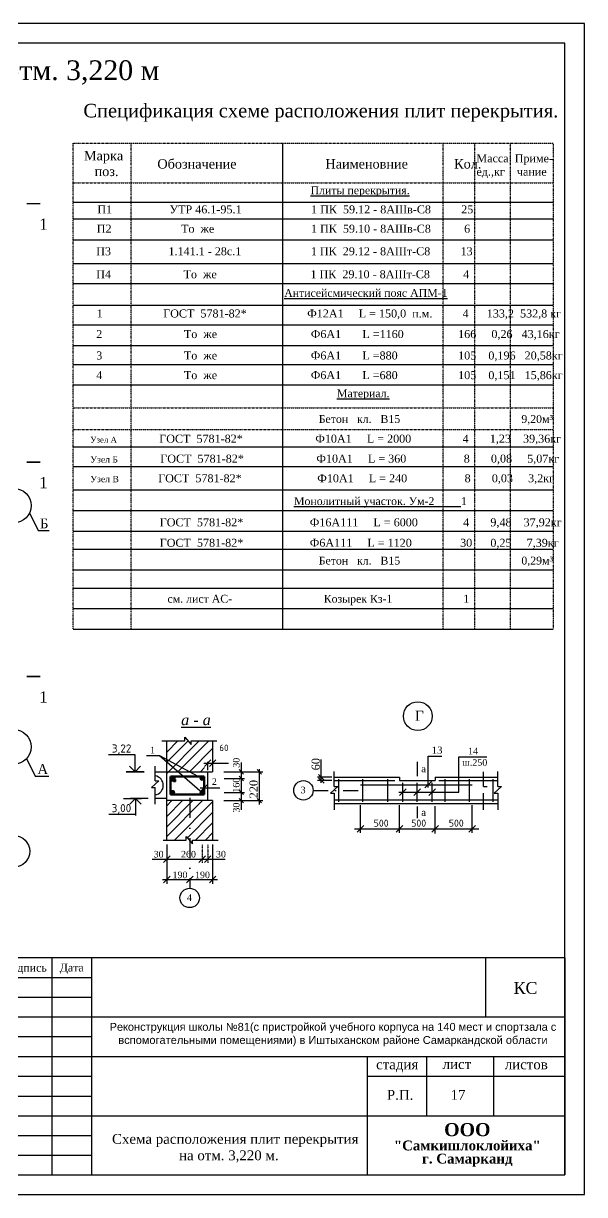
# Model space of a CAD drawing. Header units: millimetres. Extents: x 572274 to 2241483, y -888675 to -304135.
# Drawn here: x 1617415 to 1631639, y -645507 to -615807 of the extents above; entities that cross this region are included whole.
import ezdxf

# ---------------------------------------------------------------- set-up
doc = ezdxf.new("R2010")
doc.units = ezdxf.units.MM
doc.linetypes.add('DASHDOT2', pattern=[0.5, 0.25, -0.125, 0, -0.125])
doc.linetypes.add('DASHDOTX2', pattern=[50.8, 25.4, -12.7, 0, -12.7])
doc.layers.add('стены', color=250, linetype='Continuous', lineweight=30)
doc.styles.add('Arial 3.', font='arial.ttf')
doc.styles.add('ISOCPEUR', font='isocpeui.ttf', dxfattribs={"height": 300})
doc.styles.get("Standard").update_dxf_attribs({"font": 'isocpeur.ttf'})
doc.styles.add('style1', font='isocpeui.ttf')
doc.styles.add('WMF-Times New Roman0', font='times.ttf')

# ---------------------------------------------------------------- blocks, each defined once
blk = doc.blocks.new('12')
at = {"color": 5, "lineweight": 30}
for p, q in [((4038680, 3054550), (4038680, 3049050)), ((4038680, 3054550), (4038680, 3049050)), ((4038680, 3054550), (4038680, 3049050)), ((4057180, 3054550), (4038680, 3054550)), ((4057180, 3054550), (4038680, 3054550)), ((4057180, 3054550), (4038680, 3054550)), ((4040380, 3054550), (4040380, 3049050)), ((4040380, 3054550), (4040380, 3049050)), ((4042680, 3054550), (4042680, 3049050)), ((4044180, 3054550), (4044180, 3049050)), ((4045180, 3054550), (4045180, 3049050)), ((4057180, 3049050), (4057180, 3054550)), ((4057180, 3054550), (4057180, 3049050)), ((4045180, 3054050), (4038680, 3054050)), ((4045180, 3053550), (4038680, 3053550)), ((4057180, 3053050), (4038680, 3053050)), ((4045180, 3052550), (4038680, 3052550)), ((4038680, 3052050), (4057180, 3052050)), ((4052180, 3049050), (4052180, 3052050)), ((4053680, 3050550), (4053680, 3052050)), ((4055380, 3050550), (4055380, 3052050)), ((4038680, 3051550), (4045180, 3051550)), ((4052180, 3051550), (4057180, 3051550)), ((4038680, 3051050), (4045180, 3051050)), ((4038680, 3050550), (4057180, 3050550)), ((4038680, 3050050), (4045180, 3050050)), ((4038680, 3049550), (4045180, 3049550)), ((4038680, 3049050), (4057180, 3049050))]:
    blk.add_line(p, q, dxfattribs=at)

msp = doc.modelspace()

# ---------------------------------------------------------------- hatches: boundary and pattern name
for points in [[(1621243.47, -634953.068, 1), (1621142.122, -634953.068, 1)], [(1621998.452, -634953.068, 1), (1621897.105, -634953.068, 1)], [(1621243.47, -635307.976, 1), (1621142.122, -635307.976, 1)], [(1621998.452, -635307.976, 1), (1621897.105, -635307.976, 1)]]:
    msp.add_hatch(color=256).paths.add_polyline_path(points)

# ---------------------------------------------------------------- linework, layer by layer
at = {"linetype": 'DASHDOT2'}
for p, q in [((1618672.602, -618841.208), (1630844.602, -618841.208)), ((1618672.602, -631166.732), (1618672.602, -618841.208)), ((1620144.834, -631166.732), (1620144.834, -618841.208)), ((1628053.905, -631166.732), (1628053.905, -618841.208)), ((1628861.508, -631166.732), (1628861.508, -618841.208)), ((1629759.715, -631166.732), (1629759.715, -618841.208)), ((1630844.602, -618841.208), (1630844.602, -631166.732)), ((1618672.602, -619848.538), (1630844.602, -619848.538)), ((1618672.602, -625552.769), (1630844.602, -625552.769)), ((1618672.602, -626107.541), (1630844.602, -626107.541)), ((1621947.779, -636632.901), (1621947.779, -637096.845)), ((1622085.434, -636632.901), (1622085.434, -637092.534))]:
    msp.add_line(p, q, dxfattribs=at)
for p, q in [((1623994.533, -631166.732), (1623994.533, -618841.208)), ((1618672.602, -620343.777), (1630844.602, -620343.777)), ((1618672.602, -620765.182), (1630844.602, -620765.182)), ((1618672.602, -621297.824), (1630844.602, -621297.824)), ((1618672.602, -621896.213), (1630844.602, -621896.213)), ((1618672.602, -622403.516), (1630844.602, -622403.516)), ((1618672.602, -622948.495), (1630844.602, -622948.495)), ((1618672.602, -623453.874), (1630844.602, -623453.874)), ((1618672.602, -623974.654), (1630844.602, -623974.654)), ((1618672.602, -624461.172), (1630844.602, -624461.172)), ((1618672.602, -624975.1), (1630844.602, -624975.1)), ((1618672.602, -626549.082), (1630844.602, -626549.082)), ((1618672.602, -627042.352), (1630844.602, -627042.352)), ((1618672.602, -627634.485), (1630844.602, -627634.485)), ((1617571.639, -628218.78), (1617788.731, -628663.168)), ((1618672.602, -628159.938), (1630844.602, -628159.938)), ((1617788.731, -628663.168), (1618069.611, -628663.168)), ((1618672.602, -628679.374), (1630844.602, -628679.374)), ((1618672.602, -629143.899), (1630844.602, -629143.899)), ((1618672.602, -629663.335), (1630844.602, -629663.335)), ((1618672.602, -630127.86), (1630844.602, -630127.86)), ((1618672.602, -630647.296), (1630844.602, -630647.296)), ((1618672.602, -631166.732), (1630844.602, -631166.732)), ((1620925.975, -634000.128), (1621505.731, -634000.128)), ((1621048.477, -636516.828), (1621048.477, -634000.128)), ((1621048.477, -634285.085), (1621332.487, -634000.128)), ((1621048.477, -634826.967), (1621872.567, -634000.128)), ((1621048.477, -634541.585), (1621588.066, -634000.197)), ((1621332.579, -634785.035), (1622114.876, -634000.128)), ((1621505.731, -634000.128), (1621505.731, -633906.693)), ((1621505.731, -633906.693), (1621671.39, -634094.823)), ((1621671.39, -634000.128), (1622319.491, -634000.128)), ((1621671.39, -634094.823), (1621671.39, -634000.128)), ((1622211.585, -634000.128), (1622211.585, -634785.035)), ((1620244.876, -634357.77), (1619569.996, -634357.77)), ((1620244.876, -634785.035), (1620244.876, -634357.77)), ((1620537.747, -634370.371), (1620863.416, -634370.371)), ((1620863.416, -634370.371), (1621947.779, -634953.068)), ((1620863.416, -634370.371), (1621947.779, -635307.976)), ((1621621.572, -634785.035), (1622211.585, -634193.054)), ((1627675.456, -635179.985), (1627675.456, -634391.099)), ((1627675.456, -634391.099), (1628024.485, -634391.099)), ((1617496.796, -634449.232), (1617713.887, -634893.62)), ((1620104.612, -634645.825), (1620244.876, -634785.035)), ((1620104.612, -634645.825), (1620244.876, -634785.035)), ((1620385.141, -634645.825), (1620244.876, -634785.035)), ((1620385.141, -634645.825), (1620244.876, -634785.035)), ((1620756.674, -635017.984), (1620756.674, -634647.318)), ((1621900.492, -634785.035), (1622005.313, -634679.864)), ((1621992.388, -634569.685), (1622611.822, -634569.685)), ((1622001.588, -634653.737), (1622169.28, -634485.633)), ((1622085.434, -634745.092), (1622085.434, -634530.474)), ((1622127.739, -634653.737), (1622295.431, -634485.633)), ((1622938.529, -634552.806), (1622938.529, -635754.456)), ((1624964.195, -635065.747), (1624964.195, -634475.754)), ((1627399.818, -634533.083), (1627399.818, -634894.968)), ((1628453.007, -635300.564), (1628453.007, -634406.714)), ((1628453.007, -634406.714), (1629165.113, -634406.714)), ((1617713.887, -634893.62), (1618059.93, -634893.62)), ((1620015.548, -634785.035), (1620474.204, -634785.035)), ((1620474.204, -634785.035), (1620015.548, -634785.035)), ((1620756.674, -634785.035), (1622211.585, -634785.035)), ((1620756.674, -635017.984), (1620756.674, -634863.857)), ((1622085.434, -635517.608), (1622085.434, -634785.035)), ((1622498.818, -634785.035), (1623482.534, -634785.035)), ((1622499.827, -634957.858), (1623019.446, -634957.858)), ((1622880.94, -634727.879), (1622996.117, -634842.19)), ((1622880.94, -634900.703), (1622996.117, -635015.014)), ((1623336.784, -634727.879), (1623451.961, -634842.19)), ((1623394.373, -634716.667), (1623394.373, -635616.084)), ((1625233.951, -634924.555), (1624868.044, -634924.555)), ((1624894.063, -634854.95), (1625034.327, -634994.16)), ((1624894.063, -634935.434), (1625034.327, -635074.644)), ((1625291.759, -635159.166), (1625291.759, -634776.897)), ((1625291.759, -634924.555), (1626946.208, -634924.555)), ((1625407.219, -635546.48), (1625407.219, -634972.666)), ((1626022.739, -635546.48), (1626022.739, -634972.666)), ((1626653.42, -635546.48), (1626653.42, -634972.666)), ((1626946.208, -634924.555), (1626946.208, -635005.039)), ((1627853.429, -634924.555), (1629438.495, -634924.555)), ((1627853.429, -634924.555), (1627853.429, -635005.039)), ((1628107.916, -635546.48), (1628107.916, -634972.666)), ((1628724.95, -635546.48), (1628724.95, -634972.666)), ((1629079.696, -635159.166), (1629079.696, -634788.5)), ((1629321.157, -635546.48), (1629321.157, -634972.666)), ((1629438.495, -635159.166), (1629438.495, -634776.897)), ((1620850.109, -635017.984), (1620661.978, -635183.642)), ((1620661.978, -635183.642), (1620756.674, -635183.642)), ((1620756.674, -635017.984), (1620850.109, -635017.984)), ((1620756.674, -635605.125), (1620756.674, -635183.642)), ((1620756.674, -635366.201), (1620756.674, -635183.642)), ((1621896.61, -635189.884), (1622394.581, -635189.884)), ((1621914.38, -635273.937), (1622082.071, -635105.832)), ((1622880.94, -635250.82), (1622996.117, -635365.131)), ((1625233.951, -635005.039), (1624868.044, -635005.039)), ((1625385.194, -635159.166), (1625197.063, -635324.824)), ((1625291.759, -635005.039), (1626826.198, -635005.039)), ((1625291.759, -635159.166), (1625385.194, -635159.166)), ((1625407.219, -635507.383), (1625407.219, -635005.039)), ((1625961.122, -635112.551), (1628786.609, -635112.551)), ((1626022.739, -635507.383), (1626022.739, -635005.039)), ((1626653.42, -635507.383), (1626653.42, -635005.039)), ((1626946.208, -635005.039), (1627853.429, -635005.039)), ((1626946.427, -635384.617), (1627114.119, -635216.512)), ((1627030.273, -635546.48), (1627030.273, -635066.874)), ((1627314.027, -635384.617), (1627481.719, -635216.512)), ((1627397.873, -635546.48), (1627397.873, -635066.874)), ((1627591.61, -635196.604), (1627759.301, -635028.499)), ((1627692.337, -635384.617), (1627860.029, -635216.512)), ((1627776.183, -635546.48), (1627776.183, -635066.874)), ((1627948.804, -635005.039), (1629438.495, -635005.039)), ((1628107.916, -635507.383), (1628107.916, -635005.039)), ((1628724.95, -635507.383), (1628724.95, -635005.039)), ((1629079.696, -635159.166), (1629079.696, -635005.039)), ((1629079.696, -635159.166), (1629173.131, -635159.166)), ((1629321.157, -635507.383), (1629321.157, -635005.039)), ((1629531.93, -635159.166), (1629343.8, -635324.824)), ((1629438.495, -635159.166), (1629531.93, -635159.166)), ((1619949.616, -635464.702), (1620408.273, -635464.702)), ((1619949.616, -635464.702), (1620408.273, -635464.702)), ((1620116.003, -635603.911), (1620256.268, -635464.702)), ((1620577.107, -635464.702), (1620118.451, -635464.702)), ((1620577.107, -635464.702), (1620118.451, -635464.702)), ((1620256.268, -635464.702), (1620256.268, -635891.966)), ((1620396.532, -635603.911), (1620256.268, -635464.702)), ((1621048.477, -635464.702), (1620756.674, -635464.702)), ((1622211.585, -635517.608), (1621048.477, -635517.608)), ((1621048.477, -635647.996), (1621178.431, -635517.608)), ((1621048.477, -635918.858), (1621448.393, -635517.608)), ((1621048.477, -636184.469), (1621713.121, -635517.608)), ((1621048.477, -636427.162), (1621955.007, -635517.608)), ((1621246.719, -636516.828), (1622211.585, -635548.745)), ((1622211.585, -635517.608), (1622211.585, -636516.828)), ((1622498.818, -635517.608), (1623482.534, -635517.608)), ((1622499.827, -635307.976), (1623019.446, -635307.976)), ((1622880.94, -635460.453), (1622996.117, -635574.764)), ((1623336.784, -635460.453), (1623451.961, -635574.764)), ((1625197.063, -635324.824), (1625290.498, -635324.824)), ((1625290.498, -635324.824), (1625290.498, -635746.53)), ((1629438.495, -635507.383), (1625291.759, -635507.383)), ((1626930.835, -635300.564), (1628453.007, -635300.564)), ((1629079.696, -635746.307), (1629079.696, -635324.824)), ((1629079.696, -635507.383), (1629079.696, -635324.824)), ((1629343.8, -635324.824), (1629438.495, -635324.824)), ((1629437.234, -635324.824), (1629437.234, -635746.53)), ((1620256.268, -635873.033), (1619581.388, -635873.033)), ((1621570.487, -636461.88), (1622211.585, -635818.644)), ((1629438.495, -635600.668), (1625291.759, -635600.668)), ((1625961.122, -636333.53), (1625961.122, -635633.797)), ((1626946.208, -636333.53), (1626946.208, -635633.797)), ((1627399.818, -635665.414), (1627399.818, -635963.592)), ((1627853.429, -636354.556), (1627853.429, -635654.823)), ((1628786.609, -636333.53), (1628786.609, -635633.797)), ((1621780.514, -636516.828), (1622211.585, -636084.32)), ((1625877.276, -636313.573), (1626044.968, -636145.468)), ((1626862.362, -636313.573), (1627030.054, -636145.468)), ((1627769.583, -636313.573), (1627937.274, -636145.468)), ((1628702.763, -636313.573), (1628870.455, -636145.468)), ((1621536.598, -636516.828), (1621536.598, -636423.393)), ((1621536.598, -636423.393), (1621702.256, -636611.523)), ((1622026.306, -636516.828), (1622211.585, -636330.932)), ((1625806.379, -636229.521), (1628959.185, -636229.521)), ((1620956.841, -636516.828), (1621536.598, -636516.828)), ((1621048.477, -636632.901), (1621048.477, -637624.374)), ((1621702.256, -636516.828), (1622350.357, -636516.828)), ((1621702.256, -636611.523), (1621702.256, -636516.828)), ((1622211.585, -636632.901), (1622211.585, -637624.374)), ((1620681.57, -637002.196), (1622529.144, -637002.196)), ((1620964.631, -637086.248), (1621132.322, -636918.144)), ((1621863.933, -637086.248), (1622031.624, -636918.144)), ((1622001.588, -637086.248), (1622169.28, -636918.144)), ((1620940.698, -637516.188), (1622335.351, -637516.188)), ((1620964.631, -637600.24), (1621132.322, -637432.136)), ((1621546.185, -637600.24), (1621713.877, -637432.136)), ((1622127.739, -637600.24), (1622295.431, -637432.136))]:
    msp.add_line(p, q)
at = {"lineweight": 70}
for p, q in [((1621142.122, -634902.394), (1621998.226, -634902.394)), ((1621142.122, -635358.65), (1621142.122, -634902.394)), ((1621243.553, -634902.394), (1621243.553, -635044.674)), ((1621998.226, -634902.394), (1621998.226, -635358.65)), ((1621142.122, -635003.727), (1621284.506, -635003.727)), ((1621998.226, -635358.65), (1621142.122, -635358.65))]:
    msp.add_line(p, q, dxfattribs=at)
at = {"linetype": 'DASHDOTX2', "ltscale": 15}
msp.add_line((1624758.174, -635256.211), (1626190.486, -635256.211), dxfattribs=at)
at = {"linetype": 'DASHDOTX2', "ltscale": 20}
msp.add_line((1621630.031, -635449.436), (1621630.031, -637738.998), dxfattribs=at)
at = {"color": 5, "lineweight": 30}
msp.add_line((1629139.133, -641007.414), (1629139.133, -639507.414), dxfattribs=at)
at = {"lineweight": 25, "ltscale": 100}
msp.add_lwpolyline([(1589639.133, -645507.415), (1631639.133, -645507.415), (1631639.133, -615807.415), (1589639.133, -615807.415)], close=True, dxfattribs=at)
at = {"color": 1, "lineweight": 30}
msp.add_lwpolyline([(1591639.133, -645007.415), (1631139.133, -645007.415), (1631139.133, -616307.415), (1591639.133, -616307.415)], close=True, dxfattribs=at)
at = {"lineweight": 9}
for points in [[(1617493.717, -620377.661, 39.807, 39.807, 0), (1617844.62, -620377.661, 39.807, 39.807, 0), (1617711.931, -620377.661, 0, 53.076, 0), (1617711.931, -620643.039, 0, 0, 0), (1617711.931, -621041.106, 0, 0, 0)], [(1617493.717, -626932.075, 39.807, 39.807, 0), (1617844.62, -626932.075, 39.807, 39.807, 0), (1617711.931, -626932.075, 0, 53.076, 0), (1617711.931, -627197.452, 0, 0, 0), (1617711.931, -627595.519, 0, 0, 0)], [(1617493.717, -632367.69, 39.807, 39.807, 0), (1617844.62, -632367.69, 39.807, 39.807, 0), (1617711.931, -632367.69, 0, 53.076, 0), (1617711.931, -632633.068, 0, 0, 0), (1617711.931, -633031.135, 0, 0, 0)]]:
    msp.add_lwpolyline(points, format="xyseb", dxfattribs=at)
for centre, radius in [((1617173.717, -628036.397), 437.728), ((1627411.718, -633373.928), 364.2), ((1617173.717, -634153.892), 437.728), ((1621192.796, -634953.068), 50.674), ((1621947.779, -634953.068), 50.674), ((1621192.796, -635307.976), 50.674), ((1621947.779, -635307.976), 50.674), ((1624512.037, -635256.211), 246.137), ((1621630.031, -637985.135), 246.137)]:
    msp.add_circle(centre, radius)
at = {"lineweight": 25}
msp.add_circle((1617173.717, -636801.124), 400, dxfattribs=at)
msp.add_arc((1620715.574, -635130.522), 245.58, 279.6340889, 80.3659111)

# ---------------------------------------------------------------- block references
msp.add_blockref('12', (-2426040.867, -3694057.772))

# ---------------------------------------------------------------- texts
at = {"attachment_point": 1, "style": 'WMF-Times New Roman0'}
for s, insert, char_height, width in [('                Спецификация схеме расположения плит перекрытия.', (1616857.205, -617846.994), 343.85465, 15904.29663), ('Марка\\P   поз.', (1618948.81, -619042.037), 238.6984, 1264.02784), ('  {\\H1.285x; Обозначение                         Наименовние             Кол.}', (1620580.476, -619249.579), 185.75863, 9744.55175), ('Масса  Приме-\\Pед.,кг    чание', (1628897.902, -619127.298), 202.89361, 2793.90373), ('  {\\H0.85x;П1                   УТР 46.1-95.1                       1 ПК  59.12 - 8АIIIв-С8          25      }', (1619108.372, -620421.669), 238.698367, 14283.24431), (' {\\H0.85x; П2                       То  же                                1 ПК  59.10 - 8АIIIв-С8           6       }', (1619108.372, -620910.944), 238.698367, 14283.24431), ('  П3                   1.141.1 - 28с.1                       1 ПК  29.12 - 8АIIIт-С8          13      ', (1619108.372, -621483.773), 202.893612, 14283.24431), ('  П4                        То  же                               1 ПК  29.10 - 8АIIIт-С8           4        ', (1619108.372, -622066.917), 202.893612, 14283.24431), ('{\\fTimes New Roman|b0|i0|c238|p18;\\H0.85x;  1                    \\fTimes New Roman|b0|i0|c204|p18;ГОСТ  \\fTimes New Roman|b0|i0|c238|p18;5781-82*                    \\fTimes New Roman|b0|i0|c204|p18;Ф\\fTimes New Roman|b0|i0|c238|p18;1\\fTimes New Roman|b0|i0|c204|p18;2А\\fTimes New Roman|b0|i0|c238|p18;1     L = \\fTimes New Roman|b0|i0|c204|p18;150,0\\fTimes New Roman|b0|i0|c238|p18;  \\fTimes New Roman|b0|i0|c204|p18;п\\fTimes New Roman|b0|i0|c238|p18;.\\fTimes New Roman|b0|i0|c204|p18;м\\fTimes New Roman|b0|i0|c238|p18;.          \\fTimes New Roman|b0|i0|c204|p18;4\\fTimes New Roman|b0|i0|c238|p18;      \\fTimes New Roman|b0|i0|c204|p18;133,2\\fTimes New Roman|b0|i0|c238|p18; \\fTimes New Roman|b0|i0|c204|p18; \\H0.9996x;532,8\\fTimes New Roman|b0|i0|c238|p18; \\fTimes New Roman|b0|i0|c204|p18;кг}', (1619119.511, -623061.77), 238.698367, 14283.24431), ('{\\fTimes New Roman|b0|i0|c238|p18;\\H0.85x;  2                           \\fTimes New Roman|b0|i0|c204|p18;То  же                               Ф\\fTimes New Roman|b0|i0|c238|p18;6\\fTimes New Roman|b0|i0|c204|p18;А\\fTimes New Roman|b0|i0|c238|p18;1       L =1160                  1\\fTimes New Roman|b0|i0|c204|p18;66\\fTimes New Roman|b0|i0|c238|p18;     0,26   \\fTimes New Roman|b0|i0|c204|p18;\\H0.9996x;43\\fTimes New Roman|b0|i0|c238|p18;,\\fTimes New Roman|b0|i0|c204|p18;16кг}', (1619108.372, -623583.829), 238.698367, 14283.24431), ('{\\fTimes New Roman|b0|i0|c238|p18;  3                           }То  же                               Ф{\\fTimes New Roman|b0|i0|c238|p18;6}А{\\fTimes New Roman|b0|i0|c238|p18;1       L =880                    105    0,}196{\\fTimes New Roman|b0|i0|c238|p18;   2}0{\\fTimes New Roman|b0|i0|c238|p18;,}58кг', (1619108.372, -624126.675), 202.893612, 14283.24431), ('  4                           То  же                               Ф6А1       L =680                    105    0,151   15,86кг', (1619108.372, -624625.396), 202.893612, 14283.24431), ('{\\H0.8x;Узел А\\H1.365x;              ГОСТ  5781-82*                        Ф10А1     L = 2000                 4       1,23    39,36кг}', (1619108.372, -626236.262), 185.758634, 13489.03859), ('{\\H0.8x;Узел Б}              ГОСТ  5781-82*                        Ф10А1     L = 360                   8       0,08     5,07кг', (1619108.372, -626742.19), 202.893612, 13489.03859), ('{\\H0.8x;Узел B}             ГОСТ  5781-82*                         Ф10А1     L = 240                   8       0,03     3,2кг', (1619108.372, -627239.87), 202.893612, 13489.03859), ('                       ГОСТ  5781-82*                      Ф16А111     L = 6000               4       9,48    37,92кг', (1619108.372, -628357.456), 202.893612, 13489.03859), ('                       ГОСТ  5781-82*                      Ф6А111     L = 1120                30      0,25     7,39кг', (1619108.372, -628876.892), 202.893612, 13489.03859)]:
    msp.add_mtext(s, dxfattribs=dict(at, insert=insert, char_height=char_height, width=width))
at = {"lineweight": 25, "attachment_point": 1, "style": 'WMF-Times New Roman0'}
for s, insert, char_height, width in [('{\\LПлиты перекрытия.}', (1624695.236, -619939.753), 198.37768, 3818.8843), ('1', (1617812.958, -620756.643), 284.334, 89.56506), ('1', (1617812.958, -627311.057), 284.334, 89.56506), ('1', (1617812.958, -632746.672), 284.334, 89.56506), ('Схема расположения плит перекрытия \\P                  на отм. 3,220 м.', (1619661.068, -643970.391), 250, 18217.5)]:
    msp.add_mtext(s, dxfattribs=dict(at, insert=insert, char_height=char_height, width=width))
for s, insert, char_height, width, attachment_point in [('{\\fTimes New Roman|b0|i0|c204|p18;Б}', (1617834.225, -628362.404), 250, 7583.16001, 1), ('{\\fTimes New Roman|b0|i1|c204|p18;\\Lа - а}', (1621413.542, -633332.271), 270.73173, 6513.85132, 1), ('{\\fTimes New Roman|b0|i0|c204|p18;Г}', (1627338.639, -633235.67), 257.44955, 6513.85132, 1), ('3,22', (1620151.706, -634091.525), 205.9596, 6513.85132, 3), ('      60', (1622378.929, -634094.625), 167.3422, 727.95696, 1), ('{\\fTimes New Roman|b0|i0|c204|p18;      1}', (1620246.906, -634148.684), 167.34221, 914.48224, 1), ('{\\fTimes New Roman|b0|i0|c204|p18;13}', (1627765.264, -634147.016), 180.21469, 6513.85132, 1), ('{\\fTimes New Roman|b0|i0|c204|p18;       14}', (1628244.295, -634177.341), 167.34221, 914.48224, 1), ('{\\fTimes New Roman|b0|i0|c204|p18;А}', (1617768.567, -634592.856), 250, 7583.16001, 1), ('{\\fTimes New Roman|b0|i0|c204|p18;а}', (1627498.602, -634618.1), 180.21469, 6513.85132, 1), ('{\\fTimes New Roman|b0|i0|c204|p18;       ш.250}', (1628094.183, -634465.934), 167.34221, 1261.37198, 1), ('{\\fTimes New Roman|b0|i0|c204|p18;       2}', (1621749.641, -634951.386), 167.34221, 914.48224, 1), ('{\\fTimes New Roman|b0|i0|c204|p18;3}', (1624441.317, -635163.051), 167.34221, 6513.85132, 1), ('3,00', (1620148.795, -635604.679), 205.9596, 6513.85132, 3), ('{\\fTimes New Roman|b0|i0|c204|p18;а}', (1627498.602, -635723.106), 180.21469, 6513.85132, 1), (' 500     500     500', (1626179.419, -635997.514), 180.21469, 6513.85132, 1), ('{\\fTimes New Roman|b0|i0|c204|p18;30       260        30}', (1620714.663, -636791.24), 167.34221, 2071.41138, 1), ('{\\fTimes New Roman|b0|i0|c204|p18;190   190}', (1621194.64, -637316.56), 167.34221, 1279.72809, 1), ('{\\fTimes New Roman|b0|i0|c204|p18;4}', (1621560.171, -637891.975), 167.34221, 6513.85132, 1), ('{\\fTimes New Roman|b0|i0|c204|p18;КС}', (1629840.099, -640116.639), 300, 971.01286, 1), ('{\\fTimes New Roman|b0|i0|c204|p18;стадия}', (1626355.565, -642080.996), 250, 1500, 1), ('{\\fTimes New Roman|b0|i0|c204|p18;лист}', (1628041.484, -642073.644), 250, 1500, 1), ('{\\fTimes New Roman|b0|i0|c204|p18;листов}', (1629616.971, -642080.996), 250, 1500, 1), ('{\\fTimes New Roman|b0|i0|c204|p18;Р.П.          17}', (1626627.59, -642853.197), 250, 3598.65535, 1)]:
    msp.add_mtext(s, dxfattribs=dict(insert=insert, char_height=char_height, width=width, attachment_point=attachment_point))
at = {"attachment_point": 1, "rotation": 90}
for s, insert, char_height, width in [('{\\fTimes New Roman|b0|i0|c204|p18;  30    160    30}', (1622725.614, -635946.375), 167.34221, 1870.62205), ('{\\fTimes New Roman|b0|i0|c204|p18;60}', (1624721.549, -634747.94), 205.95964, 682.3333), ('{\\fTimes New Roman|b0|i0|c204|p18;220}', (1623147.906, -635459.234), 205.95964, 682.3333)]:
    msp.add_mtext(s, dxfattribs=dict(at, insert=insert, char_height=char_height, width=width))
at = {"color": 1, "linetype": 'ByBlock', "ltscale": 30, "char_height": 200, "width": 1404.02516, "attachment_point": 5}
for s, insert in [('{\\fTimes New Roman|b0|i0|c204|p18;\\C256;Подпись}', (1617448.651, -639782.04)), ('{\\fTimes New Roman|b0|i0|c204|p18;\\C256;Дата}', (1618638.651, -639782.04))]:
    msp.add_mtext(s, dxfattribs=dict(at, insert=insert))
at = {"color": 0, "linetype": 'ByBlock', "insert": (1625261.371, -641153.87), "char_height": 200, "width": 11599.6853, "attachment_point": 2, "style": 'ISOCPEUR'}
msp.add_mtext('{\\fArial|b0|i0|c204|p34;\\C256;Реконструкция школы №81(с пристройкой учебного корпуса на 140 мест и спортзала с вспомогательными помещениями) в Иштыханском районе Самаркандской области}', dxfattribs=at)
at = {"lineweight": 30, "insert": (1628666.63, -643692.549), "char_height": 250, "width": 5723.33111, "attachment_point": 2, "line_spacing_factor": 0.8, "style": 'Arial 3.'}
msp.add_mtext('{\\fTimes New Roman Cyr|b1|i0|c0|p18;\\H1.333x;\\C250;OOO\\fTimes New Roman Cyr|b1|i0|c204|p18; \\fTimes New Roman Cyr|b1|i0|c0|p18;\\P\\fTimes New Roman Cyr|b1|i0|c204|p18;\\H0.7502x;"Самкишлоклойиха" \\Pг. Самарканд}', dxfattribs=at)
at = {"layer": 'стены', "color": 0, "linetype": 'ByBlock', "lineweight": -2, "ltscale": 3, "attachment_point": 1}
for s, insert, char_height, width, style in [('{\\fTimes New Roman|b0|i0|c204|p18;Схема расположения плит перекрытия на отм. 3,220 м}', (1603322.87, -616743.687), 500, 19630.13491, 'style1'), ('{\\LАнтисейсмический пояс АПМ-1}', (1624026.145, -622543.204), 198.37768, 4648.37429, 'WMF-Times New Roman0'), ('{\\LМатериал.}', (1625363.115, -625089.939), 198.37768, 4648.37429, 'WMF-Times New Roman0'), ('Бетон   кл.   В15                                         9,20м³', (1624900.731, -625739.706), 198.37768, 5998.53264, 'WMF-Times New Roman0'), ('{\\LМонолитный участок. Ум-2}         1', (1624273.761, -627821.422), 198.37768, 5998.53264, 'WMF-Times New Roman0'), ('Бетон   кл.   В15                                         0,29м³', (1624900.731, -629330.836), 198.37768, 5998.53264, 'WMF-Times New Roman0'), (' см. лист АС-                               Козырек Кз-1                        1', (1620993.234, -630298.334), 198.37768, 9287.6532, 'WMF-Times New Roman0')]:
    msp.add_mtext(s, dxfattribs=dict(at, insert=insert, char_height=char_height, width=width, style=style))

doc.saveas('drawing.dxf')
